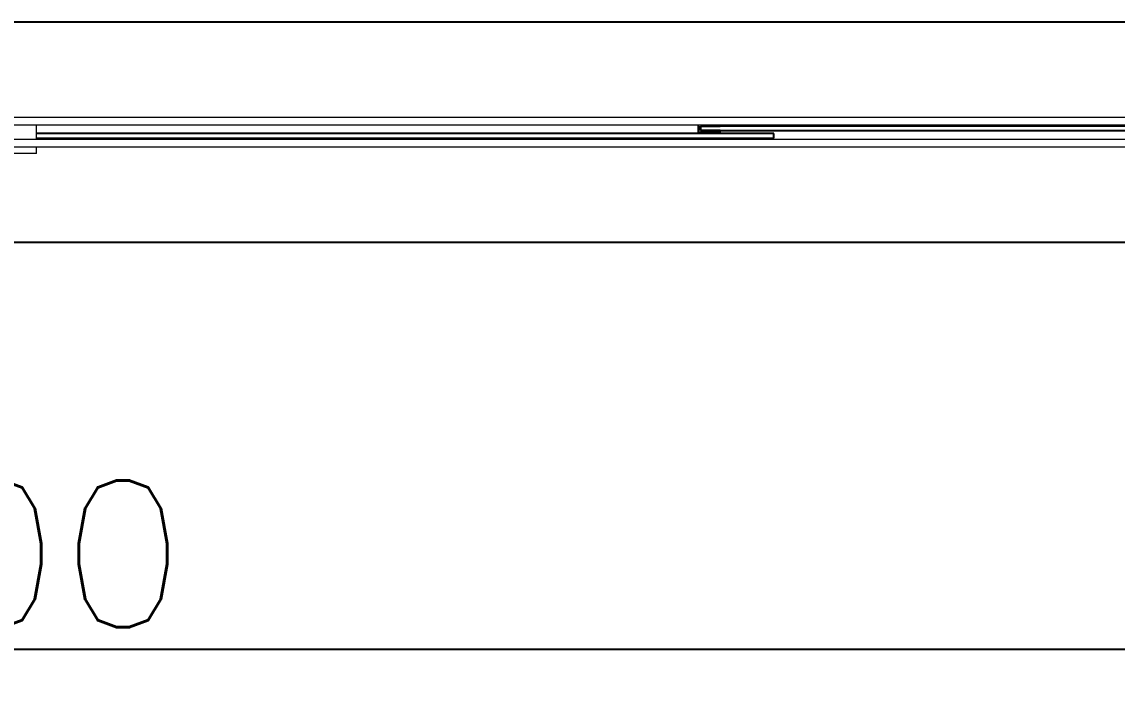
# Model space of a CAD drawing. Header units: metres. Extents: x 49881.8 to 49890.2, y 45902.3 to 45921.9.
# Drawn here: x 49885.295 to 49886.04, y 45902.29 to 45902.742 of the extents above; entities that cross this region are included whole.
import ezdxf

# ---------------------------------------------------------------- set-up
doc = ezdxf.new("R2010")
doc.units = ezdxf.units.M
doc.layers.add('A-GLAZ', color=151, linetype='Continuous', lineweight=9)
doc.layers.add('ARQ-ESQ-01', color=1, linetype='Continuous')
doc.layers.add('LEGENDAS', color=30, linetype='Continuous')
doc.styles.add('ROMANS', font='romans.shx')
doc.dimstyles.new('1-50', dxfattribs={"dimscale": 0.5, "dimtxt": 0.2, "dimasz": 0.1, "dimexe": 0.05, "dimexo": 0.1, "dimgap": 0.03, "dimtad": 1, "dimzin": 5, "dimdsep": 46, "dimtxsty": 'ROMANS', "dimblk": 'OBLIQUE', "dimcen": 0, "dimclrd": 256, "dimclre": 256, "dimclrt": 2, "dimadec": 0, "dimazin": 0, "dimtfac": 1, "dimtofl": 0, "dimtmove": 2, "dimatfit": 3, "dimfxl": 0.04, "dimtolj": 1, "dimtzin": 1, "dimarcsym": 0})

# ---------------------------------------------------------------- blocks, each defined once
blk = doc.blocks.new('_Oblique')
at = {"color": 0, "linetype": 'ByBlock', "lineweight": -2}
blk.add_line((-0.5, -0.5), (0.5, 0.5), dxfattribs=at)
blk = doc.blocks.new('*D112')
at = {"layer": 'Defpoints', "color": 0, "transparency": 16777216}
for p in [(49884.25637, 45902.59179), (49886.25637, 45902.59179), (49884.25637, 45902.31486)]:
    blk.add_point(p, dxfattribs=at)
at = {"layer": 'LEGENDAS', "lineweight": -2, "transparency": 16777216}
for p, q in [((49884.25637, 45902.54179), (49884.25637, 45902.28986)), ((49886.25637, 45902.54179), (49886.25637, 45902.28986)), ((49886.25637, 45902.31486), (49884.25637, 45902.31486))]:
    blk.add_line(p, q, dxfattribs=at)
at = {"layer": 'LEGENDAS', "lineweight": -2, "transparency": 16777216, "xscale": 0.05, "yscale": 0.05, "zscale": 0.05, "rotation": 180}
blk.add_blockref('_Oblique', (49884.25637, 45902.31486), dxfattribs=at)
at = {"layer": 'LEGENDAS', "lineweight": -2, "transparency": 16777216, "xscale": 0.05, "yscale": 0.05, "zscale": 0.05}
blk.add_blockref('_Oblique', (49886.25637, 45902.31486), dxfattribs=at)
at = {"layer": 'LEGENDAS', "color": 2, "transparency": 16777216, "insert": (49885.25637, 45902.37986), "char_height": 0.1, "attachment_point": 5, "style": 'ROMANS'}
blk.add_mtext('\\A1;2.00', dxfattribs=at)

msp = doc.modelspace()

# ---------------------------------------------------------------- linework, layer by layer
at = {"layer": 'A-GLAZ'}
for p, q in [((49886.25637, 45902.67679), (49884.25637, 45902.67679)), ((49884.25637, 45902.67179), (49886.25637, 45902.67179)), ((49885.30478, 45902.66179), (49885.30478, 45902.67179)), ((49886.25637, 45902.66179), (49884.25637, 45902.66179)), ((49884.25637, 45902.65679), (49886.25637, 45902.65679)), ((49885.30478, 45902.65225), (49885.28478, 45902.65225)), ((49885.30478, 45902.65225), (49885.30478, 45902.65679))]:
    msp.add_line(p, q, dxfattribs=at)
at = {"layer": 'A-GLAZ', "lineweight": 25}
for p, q in [((49885.80637, 45902.66579), (49885.30478, 45902.66579)), ((49885.75473, 45902.67179), (49885.75473, 45902.66679)), ((49885.75473, 45902.66679), (49885.76973, 45902.66679)), ((49885.75637, 45902.66779), (49885.75637, 45902.67079)), ((49885.75637, 45902.67079), (49885.76973, 45902.67079)), ((49886.25637, 45902.67079), (49885.75637, 45902.67079)), ((49885.75637, 45902.67079), (49885.75637, 45902.66779)), ((49885.76973, 45902.66779), (49885.75637, 45902.66779)), ((49885.75637, 45902.66779), (49886.25637, 45902.66779)), ((49885.76973, 45902.67079), (49885.76973, 45902.67179)), ((49885.76973, 45902.66679), (49885.76973, 45902.66779)), ((49885.80637, 45902.66279), (49885.80637, 45902.66579)), ((49885.30478, 45902.66279), (49885.80637, 45902.66279))]:
    msp.add_line(p, q, dxfattribs=at)
at = {"layer": 'ARQ-ESQ-01'}
for p, q in [((49884.25637, 45902.74179), (49886.25637, 45902.74179)), ((49886.25637, 45902.59179), (49884.25637, 45902.59179))]:
    msp.add_line(p, q, dxfattribs=at)

# ---------------------------------------------------------------- dimensions: what is measured, and where the dimension line sits
at = {"layer": 'LEGENDAS'}
dim = msp.add_linear_dim(base=(49884.25637, 45902.31486), p1=(49886.25637, 45902.59179), p2=(49884.25637, 45902.59179), dimstyle='1-50', dxfattribs=at)
dim.commit()
dim.dimension.update_dxf_attribs({"geometry": '*D112', "text_midpoint": (49885.25637, 45902.37986)})

doc.saveas('drawing.dxf')
